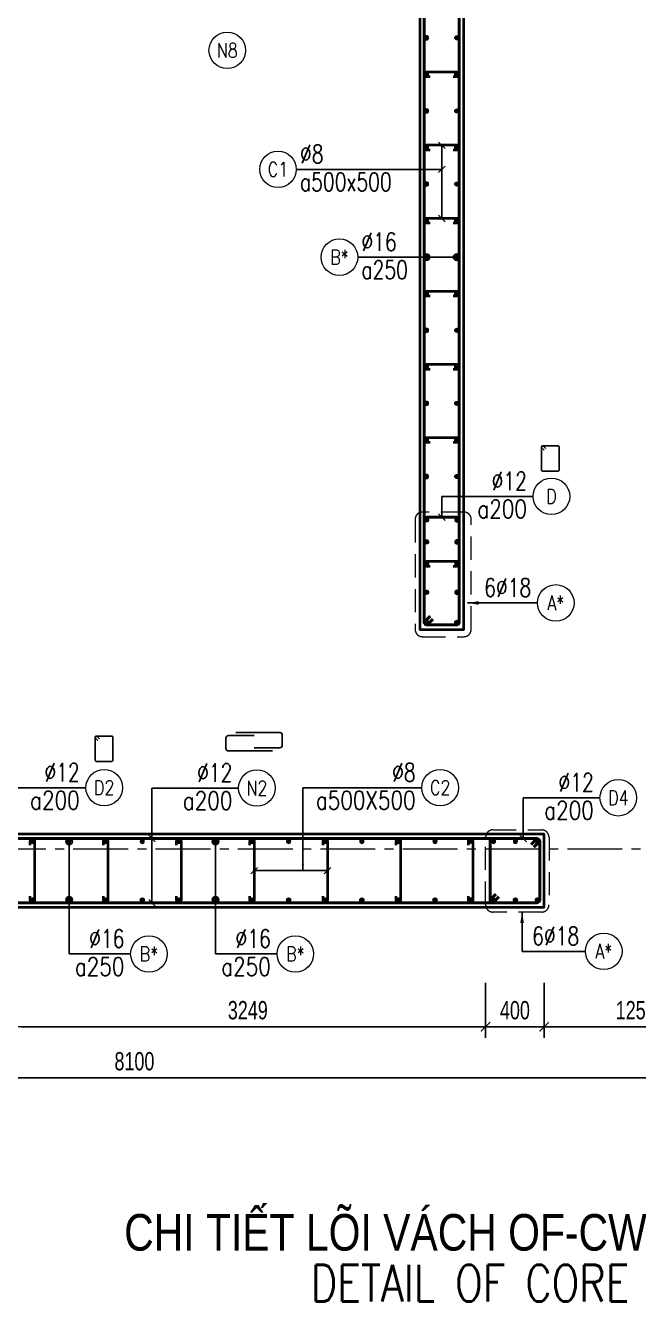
# Model space of a CAD drawing. Header units: millimetres. Extents: x 988833 to 1318015, y -9365 to 47591.
# Drawn here: x 1044373 to 1048560, y 30310 to 39035 of the extents above; entities that cross this region are included whole.
import ezdxf
from ezdxf.enums import TextEntityAlignment as Align

# ---------------------------------------------------------------- set-up
doc = ezdxf.new("R2010")
doc.units = ezdxf.units.MM
doc.header["$MEASUREMENT"] = 0
doc.linetypes.add('HIDDEN2', pattern=[4.7625, 3.175, -1.5875])
doc.linetypes.add('OF_Grid_1$0$CENTER2', pattern=[1.125, 0.75, -0.125, 0.125, -0.125])
doc.layers.get('0').update_dxf_attribs({"lineweight": 20})
doc.layers.get('Defpoints').update_dxf_attribs({"color": 151, "lineweight": 9})
for name, color, linetype, lineweight in [('KC-LEADER', 153, 'Continuous', 18), ('KC-THEP', 6, 'Continuous', 40), ('NDC_S_ANNO', 7, 'Continuous', 20), ('NDC_S_DIM', 1, 'Continuous', 15), ('NDC_S_ENG TITLE', 3, 'Continuous', 20), ('NDC_S_HIDDEN', 8, 'HIDDEN2', 13), ('NDC_S_LEADER', 1, 'Continuous', 15), ('NDC_S_REBAR', 4, 'Continuous', 35), ('NDC_S_STIRRUP', 4, 'Continuous', 40), ('NDC_S_TEXT SYMBOL', 7, 'Continuous', 20), ('NDC_S_VN TEXT', 7, 'Continuous', 20), ('NDC_S_VN TITLE', 6, 'Continuous', 35), ('NDC_S_WALL', 6, 'Continuous', 35), ('OF_Grid_1$0$NDC_S_AXIS', 5, 'OF_Grid_1$0$CENTER2', 13)]:
    doc.layers.add(name, color=color, linetype=linetype, lineweight=lineweight)
doc.layers.add('Leader', color=6, linetype='Continuous')
doc.layers.add('Ligature', color=1, linetype='Continuous')
doc.styles.add('NDC_ANNO', font='', dxfattribs={"width": 0.8})
doc.styles.add('NDC_DIM', font='', dxfattribs={"width": 0.75})
doc.styles.add('NDC_EN TXT', font='romans.shx', dxfattribs={"width": 0.8})
doc.styles.add('NDC_VIE TXT', font='arial.ttf', dxfattribs={"width": 0.8})
doc.styles.get('NDC_ANNO').set_extended_font_data('Dotum')
doc.styles.get('NDC_DIM').set_extended_font_data('Dotum')
doc.dimstyles.new('NDC_dim_30', dxfattribs={"dimscale": 30, "dimtxt": 2.5, "dimasz": 1.5, "dimexe": 1.5, "dimexo": 2.5, "dimgap": 1, "dimtad": 1, "dimdec": 0, "dimzin": 0, "dimdsep": 46, "dimtxsty": 'NDC_DIM', "dimblk": 'DIMMARK', "dimcen": 0.09, "dimdle": 1.2, "dimclrd": 1, "dimclre": 1, "dimclrt": 3, "dimadec": 0, "dimazin": 0, "dimtfac": 1, "dimtdec": 0, "dimtix": 1, "dimtofl": 0, "dimtmove": 0, "dimatfit": 3, "dimfxl": 6, "dimfxlon": 1, "dimtolj": 1, "dimtzin": 0, "dimarcsym": 0})
doc.dimstyles.new('NDC_dim_50', dxfattribs={"dimscale": 50, "dimtxt": 2.5, "dimasz": 1.5, "dimexe": 1.5, "dimexo": 2.5, "dimgap": 1, "dimtad": 1, "dimdec": 0, "dimzin": 0, "dimdsep": 46, "dimtxsty": 'NDC_DIM', "dimblk": 'DIMMARK', "dimcen": 0.09, "dimdle": 1.2, "dimclrd": 1, "dimclre": 1, "dimclrt": 3, "dimadec": 0, "dimazin": 0, "dimtfac": 1, "dimtdec": 0, "dimtix": 1, "dimtofl": 0, "dimtmove": 0, "dimatfit": 3, "dimfxl": 6, "dimfxlon": 1, "dimtolj": 1, "dimtzin": 0, "dimarcsym": 0})

# ---------------------------------------------------------------- blocks, each defined once
blk = doc.blocks.new('Drawing name_symbol')
at = {"layer": 'NDC_S_ENG TITLE', "style": 'NDC_EN TXT', "width": 0.8}
blk.add_attdef('SECTDET1', text='', height=5, dxfattribs=at).set_placement((0, 1.01), align=Align.CENTER)
at = {"layer": 'NDC_S_TEXT SYMBOL', "lineweight": 25, "style": 'NDC_ANNO', "width": 0.8}
blk.add_attdef('SSCALE', text='', height=2.5, dxfattribs=at).set_placement((0, -4), align=Align.CENTER)
at = {"layer": 'NDC_S_VN TITLE', "style": 'NDC_VIE TXT', "width": 0.8}
blk.add_attdef('SECTDET2', text='', height=5, dxfattribs=at).set_placement((0, 7.97), align=Align.CENTER)
blk = doc.blocks.new('THEP')
at = {"layer": 'KC-LEADER', "color": 6}
blk.add_circle((0, 0), 14, dxfattribs=at)
at = {"layer": 'KC-THEP'}
for p, q in [((-14, 0), (14, 0)), ((9.9, 9.9), (-9.9, -9.9)), ((-9.9, 9.9), (9.9, -9.9)), ((0, 14), (0, -14))]:
    blk.add_line(p, q, dxfattribs=at)
blk = doc.blocks.new('DIMMARK')
at = {"layer": 'NDC_S_DIM', "color": 1}
blk.add_line((-1.5, 0), (1, 0), dxfattribs=at)
at = {"layer": 'NDC_S_DIM', "color": 2, "const_width": 0.1}
blk.add_lwpolyline([(-0.42, -0.42), (0.42, 0.42)], dxfattribs=at)
blk = doc.blocks.new('*U9')
blk.add_circle((2.5, 0), 2.5)
at = {"layer": 'NDC_S_VN TEXT', "color": 3, "style": 'NDC_EN TXT', "width": 0.75}
blk.add_attdef('DK2', text='', height=2.5, dxfattribs=at).set_placement((-0.85, 0.85), align=Align.RIGHT)
at = {"layer": 'NDC_S_VN TEXT', "color": 7, "style": 'NDC_EN TXT', "width": 0.8}
blk.add_attdef('SH3', text='', height=2, dxfattribs=at).set_placement((2.5, 0), align=Align.MIDDLE)
blk = doc.blocks.new('*U10')
blk.add_circle((2.5, 0), 2.5)
at = {"layer": 'NDC_S_VN TEXT', "color": 3, "style": 'NDC_EN TXT'}
for tag, width, p in [('DK2', 0.75, (-0.85, 0.85)), ('KC2', 0.8, (-0.85, -2.97))]:
    blk.add_attdef(tag, text='', height=2.5, dxfattribs=dict(at, width=width)).set_placement(p, align=Align.RIGHT)
at = {"layer": 'NDC_S_VN TEXT', "color": 7, "style": 'NDC_EN TXT', "width": 0.8}
blk.add_attdef('SH3', text='', height=2, dxfattribs=at).set_placement((2.5, 0), align=Align.MIDDLE)
blk = doc.blocks.new('A$C72321851')
at = {"layer": 'Ligature'}
for points in [[(-60.9, -129.3), (-60.9, 170.9, -0.414214), (-43.3, 188.5), (25.8, 188.5, -0.414214), (43.4, 170.9), (43.4, -4.3)], [(-39.7, -4.3), (-39.7, -179.5, 0.414214), (-22.1, -197.1), (47, -197.1, 0.414214), (64.6, -179.5), (64.6, 120.7)]]:
    blk.add_lwpolyline(points, format="xyb", dxfattribs=at)
blk = doc.blocks.new('*U11')
blk.add_circle((-2.5, 0), 2.5)
at = {"layer": 'NDC_S_VN TEXT', "color": 3, "style": 'NDC_EN TXT', "width": 0.75}
for tag, p in [('DK1', (0.5, 0.85)), ('KC1', (0.5, -2.97))]:
    blk.add_attdef(tag, p, '', height=2.5, dxfattribs=at)
at = {"layer": 'NDC_S_VN TEXT', "color": 7, "style": 'NDC_EN TXT', "width": 0.8}
blk.add_attdef('SH2', text='', height=2, dxfattribs=at).set_placement((-2.5, 0), align=Align.MIDDLE)
blk = doc.blocks.new('*U12')
blk.add_circle((-2.5, 0), 2.5)
at = {"layer": 'NDC_S_VN TEXT', "color": 3, "style": 'NDC_EN TXT', "width": 0.75}
for tag, p in [('DK1', (0.5, 0.85)), ('KC1', (0.5, -2.97))]:
    blk.add_attdef(tag, p, '', height=2.5, dxfattribs=at)
at = {"layer": 'NDC_S_VN TEXT', "color": 7, "style": 'NDC_EN TXT', "width": 0.8}
blk.add_attdef('SH2', text='', height=2, dxfattribs=at).set_placement((-2.5, 0), align=Align.MIDDLE)
blk = doc.blocks.new('*D376')
at = {"layer": 'Defpoints', "color": 0, "transparency": 16777216}
for p in [(1049166.5, 33005.6), (1041066.5, 32391), (1049166.5, 31839)]:
    blk.add_point(p, dxfattribs=at)
at = {"layer": 'NDC_S_DIM', "color": 1, "lineweight": -2, "transparency": 16777216}
for p, q in [((1041066.5, 32139), (1041066.5, 31764)), ((1049166.5, 32139), (1049166.5, 31764)), ((1041141.5, 31839), (1049091.5, 31839))]:
    blk.add_line(p, q, dxfattribs=at)
at = {"layer": 'NDC_S_DIM', "color": 1, "lineweight": -2, "transparency": 16777216, "xscale": 75, "yscale": 75, "zscale": 75, "rotation": 180}
blk.add_blockref('DIMMARK', (1041066.5, 31839), dxfattribs=at)
at = {"layer": 'NDC_S_DIM', "color": 1, "lineweight": -2, "transparency": 16777216, "xscale": 75, "yscale": 75, "zscale": 75}
blk.add_blockref('DIMMARK', (1049166.5, 31839), dxfattribs=at)
at = {"layer": 'NDC_S_DIM', "color": 3, "transparency": 16777216, "insert": (1045116.5, 31951.6), "char_height": 125, "attachment_point": 5, "style": 'NDC_DIM'}
blk.add_mtext('\\A1;8100', dxfattribs=at)
blk = doc.blocks.new('*D377')
at = {"layer": 'Defpoints', "color": 0, "ltscale": 200, "transparency": 16777216}
for p in [(1044266.5, 34216.9), (1047515.7, 33099.6), (1047515.7, 32188.2)]:
    blk.add_point(p, dxfattribs=at)
at = {"layer": 'NDC_S_DIM', "color": 1, "lineweight": -2, "ltscale": 200, "transparency": 16777216}
for p, q in [((1044266.5, 32488.2), (1044266.5, 32113.2)), ((1047515.7, 32488.2), (1047515.7, 32113.2)), ((1044341.5, 32188.2), (1047440.7, 32188.2))]:
    blk.add_line(p, q, dxfattribs=at)
at = {"layer": 'NDC_S_DIM', "color": 1, "lineweight": -2, "ltscale": 200, "transparency": 16777216, "xscale": 75, "yscale": 75, "zscale": 75, "rotation": 180}
blk.add_blockref('DIMMARK', (1044266.5, 32188.2), dxfattribs=at)
at = {"layer": 'NDC_S_DIM', "color": 1, "lineweight": -2, "ltscale": 200, "transparency": 16777216, "xscale": 75, "yscale": 75, "zscale": 75}
blk.add_blockref('DIMMARK', (1047515.7, 32188.2), dxfattribs=at)
at = {"layer": 'NDC_S_DIM', "color": 3, "ltscale": 200, "transparency": 16777216, "insert": (1045891.1, 32300.7), "char_height": 125, "attachment_point": 5, "style": 'NDC_DIM'}
blk.add_mtext('\\A1;3249', dxfattribs=at)
blk = doc.blocks.new('*D378')
at = {"layer": 'Defpoints', "color": 0, "ltscale": 200, "transparency": 16777216}
for p in [(1047515.7, 33099.6), (1047915.7, 33005.6), (1047915.7, 32188.2)]:
    blk.add_point(p, dxfattribs=at)
at = {"layer": 'NDC_S_DIM', "color": 1, "lineweight": -2, "ltscale": 200, "transparency": 16777216}
for p, q in [((1047515.7, 32488.2), (1047515.7, 32113.2)), ((1047915.7, 32488.2), (1047915.7, 32113.2)), ((1047590.7, 32188.2), (1047840.7, 32188.2))]:
    blk.add_line(p, q, dxfattribs=at)
at = {"layer": 'NDC_S_DIM', "color": 1, "lineweight": -2, "ltscale": 200, "transparency": 16777216, "xscale": 75, "yscale": 75, "zscale": 75, "rotation": 180}
blk.add_blockref('DIMMARK', (1047515.7, 32188.2), dxfattribs=at)
at = {"layer": 'NDC_S_DIM', "color": 1, "lineweight": -2, "ltscale": 200, "transparency": 16777216, "xscale": 75, "yscale": 75, "zscale": 75}
blk.add_blockref('DIMMARK', (1047915.7, 32188.2), dxfattribs=at)
at = {"layer": 'NDC_S_DIM', "color": 3, "ltscale": 200, "transparency": 16777216, "insert": (1047715.7, 32300.7), "char_height": 125, "attachment_point": 5, "style": 'NDC_DIM'}
blk.add_mtext('\\A1;400', dxfattribs=at)
blk = doc.blocks.new('*D379')
at = {"layer": 'Defpoints', "color": 0, "ltscale": 200, "transparency": 16777216}
for p in [(1047915.7, 33005.6), (1049165.5, 33005.6), (1049165.5, 32188.2)]:
    blk.add_point(p, dxfattribs=at)
at = {"layer": 'NDC_S_DIM', "color": 1, "lineweight": -2, "ltscale": 200, "transparency": 16777216}
for p, q in [((1047915.7, 32488.2), (1047915.7, 32113.2)), ((1049165.5, 32488.2), (1049165.5, 32113.2)), ((1047990.7, 32188.2), (1049090.5, 32188.2))]:
    blk.add_line(p, q, dxfattribs=at)
at = {"layer": 'NDC_S_DIM', "color": 1, "lineweight": -2, "ltscale": 200, "transparency": 16777216, "xscale": 75, "yscale": 75, "zscale": 75, "rotation": 180}
blk.add_blockref('DIMMARK', (1047915.7, 32188.2), dxfattribs=at)
at = {"layer": 'NDC_S_DIM', "color": 1, "lineweight": -2, "ltscale": 200, "transparency": 16777216, "xscale": 75, "yscale": 75, "zscale": 75}
blk.add_blockref('DIMMARK', (1049165.5, 32188.2), dxfattribs=at)
at = {"layer": 'NDC_S_DIM', "color": 3, "ltscale": 200, "transparency": 16777216, "insert": (1048540.6, 32300.7), "char_height": 125, "attachment_point": 5, "style": 'NDC_DIM'}
blk.add_mtext('\\A1;1250', dxfattribs=at)

msp = doc.modelspace()

# ---------------------------------------------------------------- linework, layer by layer
msp.add_circle((1045750.7, 38865.1), 125)
at = {"layer": 'Ligature'}
for points in [[(1047915.1, 36130.5), (1047899.1, 36146.5, -0.668179), (1047904.9, 36160.4), (1048009.6, 36160.4, -0.414214), (1048017.7, 36152.2), (1048017.7, 35995.1, -0.414214), (1048009.6, 35987), (1047904.9, 35987, -0.414214), (1047896.8, 35995.1), (1047896.8, 36152.2, -0.668179), (1047910.7, 36158), (1047926.7, 36142)], [(1044867.2, 34146.5), (1044851.3, 34162.4, -0.668179), (1044857, 34176.4), (1044961.7, 34176.4, -0.414214), (1044969.8, 34168.2), (1044969.8, 34011.1, -0.414214), (1044961.7, 34002.9), (1044857, 34002.9, -0.414214), (1044848.9, 34011.1), (1044848.9, 34168.2, -0.668179), (1044862.8, 34174), (1044878.8, 34158)]]:
    msp.add_lwpolyline(points, format="xyb", dxfattribs=at)
at = {"layer": 'NDC_S_HIDDEN', "ltscale": 50}
for points in [[(1047083.8, 34855.6), (1047367.4, 34855.6, 0.414214), (1047417.4, 34905.6), (1047417.4, 35657.4, 0.414214), (1047367.4, 35707.4), (1047083.8, 35707.4, 0.414214), (1047033.8, 35657.4), (1047033.8, 34905.6, 0.414214)], [(1047565.7, 33534.2), (1047898.6, 33534.2, -0.414214), (1047948.6, 33484.2), (1047948.6, 33022.4, -0.414214), (1047898.6, 32972.4), (1047565.7, 32972.4, -0.414214), (1047515.7, 33022.4), (1047515.7, 33484.2, -0.414214)]]:
    msp.add_lwpolyline(points, format="xyb", close=True, dxfattribs=at)
at = {"layer": 'NDC_S_REBAR'}
for points in [[(1047294.2, 38685.7), (1047319.2, 38685.7, 1), (1047319.2, 38715.7), (1047112.2, 38715.7, 1), (1047112.2, 38685.7), (1047137.2, 38685.7)], [(1047294.2, 38185.7), (1047319.2, 38185.7, 1), (1047319.2, 38215.7), (1047112.2, 38215.7, 1), (1047112.2, 38185.7), (1047137.2, 38185.7)], [(1047294.2, 37685.7), (1047319.2, 37685.7, 1), (1047319.2, 37715.7), (1047112.2, 37715.7, 1), (1047112.2, 37685.7), (1047137.2, 37685.7)], [(1047294.2, 37185.7), (1047319.2, 37185.7, 1), (1047319.2, 37215.7), (1047112.2, 37215.7, 1), (1047112.2, 37185.7), (1047137.2, 37185.7)], [(1047294.2, 36685.7), (1047319.2, 36685.7, 1), (1047319.2, 36715.7), (1047112.2, 36715.7, 1), (1047112.2, 36685.7), (1047137.2, 36685.7)], [(1047294.2, 36185.7), (1047319.2, 36185.7, 1), (1047319.2, 36215.7), (1047112.2, 36215.7, 1), (1047112.2, 36185.7), (1047137.2, 36185.7)], [(1047294.2, 35338.8), (1047319.2, 35338.8, 1), (1047319.2, 35368.8), (1047112.2, 35368.8, 1), (1047112.2, 35338.8), (1047137.2, 35338.8)], [(1044405, 33430.6), (1044405, 33455.6, -1), (1044435, 33455.6), (1044435, 33055.6, -1), (1044405, 33055.6), (1044405, 33080.6)], [(1044905, 33430.6), (1044905, 33455.6, -1), (1044935, 33455.6), (1044935, 33055.6, -1), (1044905, 33055.6), (1044905, 33080.6)], [(1045405, 33430.6), (1045405, 33455.6, -1), (1045435, 33455.6), (1045435, 33055.6, -1), (1045405, 33055.6), (1045405, 33080.6)], [(1045905, 33430.6), (1045905, 33455.6, -1), (1045935, 33455.6), (1045935, 33055.6, -1), (1045905, 33055.6), (1045905, 33080.6)], [(1046405, 33430.6), (1046405, 33455.6, -1), (1046435, 33455.6), (1046435, 33055.6, -1), (1046405, 33055.6), (1046405, 33080.6)], [(1046905, 33430.6), (1046905, 33455.6, -1), (1046935, 33455.6), (1046935, 33055.6, -1), (1046905, 33055.6), (1046905, 33080.6)], [(1047398, 33430.6), (1047398, 33455.6, -1), (1047428, 33455.6), (1047428, 33055.6, -1), (1047398, 33055.6), (1047398, 33080.6)]]:
    msp.add_lwpolyline(points, format="xyb", dxfattribs=at)
at = {"layer": 'NDC_S_STIRRUP'}
for points in [[(1047135.7, 34995.6), (1047095.7, 34955.6, 0.414214), (1047115.7, 34935.6), (1047315.7, 34935.6, 0.414214), (1047335.7, 34955.6), (1047335.7, 45355.6, 0.414214), (1047315.7, 45375.6), (1047115.7, 45375.6, 0.414214), (1047095.7, 45355.6), (1047095.7, 34955.6, 0.414214), (1047115.7, 34935.6), (1047155.7, 34975.6)], [(1047135.7, 34995.6), (1047095.7, 34955.6, 0.414214), (1047115.7, 34935.6), (1047315.7, 34935.6, 0.414214), (1047335.7, 34955.6), (1047335.7, 35653.1, 0.414214), (1047315.7, 35673.1), (1047115.7, 35673.1, 0.414214), (1047095.7, 35653.1), (1047095.7, 34955.6, 0.414214), (1047115.7, 34935.6), (1047155.7, 34975.6)], [(1047825.7, 33435.6), (1047865.7, 33475.6, -0.414214), (1047885.7, 33455.6), (1047885.7, 33055.6, -0.414214), (1047865.7, 33035.6), (1043816.5, 33035.6, -0.414214), (1043796.5, 33055.6), (1043796.5, 33455.6, -0.414214), (1043816.5, 33475.6), (1047865.7, 33475.6, -0.414214), (1047885.7, 33455.6), (1047845.7, 33415.6)], [(1047585.7, 33095.6), (1047545.7, 33055.6, 0.414214), (1047565.7, 33035.6), (1047865.7, 33035.6, 0.414214), (1047885.7, 33055.6), (1047885.7, 33455.6, 0.414214), (1047865.7, 33475.6), (1047565.7, 33475.6, 0.414214), (1047545.7, 33455.6), (1047545.7, 33055.6, 0.414214), (1047565.7, 33035.6), (1047605.7, 33075.6)]]:
    msp.add_lwpolyline(points, format="xyb", dxfattribs=at)
at = {"layer": 'NDC_S_WALL'}
for points in [[(1041066.5, 45405.6), (1041066.5, 33005.6), (1047916.5, 33005.6), (1047916.5, 33505.6), (1044266.5, 33505.6), (1044266.5, 40555.6)], [(1047066.5, 40555.6), (1047066.5, 34905.6), (1047366.5, 34905.6), (1047366.5, 44905.6)]]:
    msp.add_lwpolyline(points, dxfattribs=at)
at = {"layer": 'OF_Grid_1$0$NDC_S_AXIS', "ltscale": 500}
msp.add_line((1039074, 33405.6), (1057694.6, 33405.6), dxfattribs=at)

# ---------------------------------------------------------------- block references
at = {"layer": 'KC-THEP', "xscale": -1}
for p, rotation in [((1047112.2, 38950.7), 350.3314355636191), ((1047112.2, 38700.7), 350.3314355636191), ((1047112.2, 38450.7), 350.3314355636191), ((1047112.2, 38200.7), 350.3314355636191), ((1047112.2, 37950.7), 350.3314355636191), ((1047112.2, 37700.7), 350.3314355636191), ((1047112.2, 37450.7), 350.3314355636191), ((1047112.2, 37200.7), 350.3314355636191), ((1047112.2, 36950.7), 350.3314355636191), ((1047112.2, 36700.7), 350.3314355636191), ((1047112.2, 36450.7), 350.3314355636191), ((1047112.2, 36200.7), 350.3314355636191), ((1047112.2, 35950.7), 350.3314355636191), ((1047319.2, 35653.8), 170.331435563619), ((1047319.2, 35503.8), 170.331435563619), ((1047319.2, 35353.8), 170.331435563619), ((1047319.2, 35159.1), 170.331435563619), ((1047112.2, 34953.8), 350.3314355636191), ((1044420, 33455.6), 170.331435563619), ((1044670, 33455.6), 170.331435563619), ((1044920, 33455.6), 170.331435563619), ((1045170, 33455.6), 170.331435563619), ((1045420, 33455.6), 170.331435563619), ((1045670, 33455.6), 170.331435563619), ((1045920, 33455.6), 170.331435563619), ((1046170, 33455.6), 170.331435563619), ((1046420, 33455.6), 170.331435563619), ((1046670, 33455.6), 170.331435563619), ((1046920, 33455.6), 170.331435563619), ((1047170, 33455.6), 170.331435563619), ((1047569.2, 33455.6), 170.331435563619), ((1047719.2, 33455.6), 170.331435563619), ((1047869.2, 33455.6), 170.331435563619), ((1047413, 33055.6), 350.3314355636191)]:
    msp.add_blockref('THEP', p, dxfattribs=dict(at, rotation=rotation))
at = {"layer": 'KC-THEP'}
for p, rotation in [((1047319.2, 38950.7), 9.668564436380926), ((1047319.2, 38700.7), 9.668564436380926), ((1047319.2, 38450.7), 9.668564436380926), ((1047319.2, 38200.7), 9.668564436380926), ((1047319.2, 37950.7), 9.668564436380926), ((1047319.2, 37700.7), 9.668564436380926), ((1047319.2, 37450.7), 9.668564436380926), ((1047319.2, 37200.7), 9.668564436380926), ((1047319.2, 36950.7), 9.668564436380926), ((1047319.2, 36700.7), 9.668564436380926), ((1047319.2, 36450.7), 9.668564436380926), ((1047319.2, 36200.7), 9.668564436380926), ((1047319.2, 35950.7), 9.668564436380926), ((1047112.2, 35653.8), 189.6685644363809), ((1047112.2, 35503.8), 189.6685644363809), ((1047112.2, 35353.8), 189.6685644363809), ((1047112.2, 35159.1), 189.6685644363809), ((1047319.2, 34953.8), 9.668564436380946), ((1047413, 33455.6), 189.6685644363809), ((1044420, 33055.6), 9.668564436380946), ((1044670, 33055.6), 9.668564436380946), ((1044920, 33055.6), 9.668564436380946), ((1045170, 33055.6), 9.668564436380946), ((1045420, 33055.6), 9.668564436380946), ((1045670, 33055.6), 9.668564436380946), ((1045920, 33055.6), 9.668564436380946), ((1046170, 33055.6), 9.668564436380946), ((1046420, 33055.6), 9.668564436380946), ((1046670, 33055.6), 9.668564436380946), ((1046920, 33055.6), 9.668564436380946), ((1047170, 33055.6), 9.668564436380946), ((1047569.2, 33055.6), 9.668564436380946), ((1047719.2, 33055.6), 9.668564436380946), ((1047869.2, 33055.6), 9.668564436380946)]:
    msp.add_blockref('THEP', p, dxfattribs=dict(at, rotation=rotation))
at = {"layer": 'Leader', "rotation": 89.99999999999997}
msp.add_blockref('A$C72321851', (1045929.5, 34135.4), dxfattribs=at)
at = {"layer": 'NDC_S_ANNO'}
ref = msp.add_blockref('Drawing name_symbol', (1049214.2, 30259), dxfattribs=dict(at, xscale=50, yscale=50, zscale=50))
ref.add_attrib('SECTDET1', 'DETAIL OF CORE WALL OF-CW6+CW1+CW2', dxfattribs={"layer": 'NDC_S_ENG TITLE', "height": 250, "style": 'NDC_EN TXT', "width": 0.8}).set_placement((1049214.2, 30309.6), align=Align.CENTER)
ref.add_attrib('SECTDET2', 'CHI TIẾT LÕI VÁCH OF-CW6+CW1+CW2 TẦNG 6F-14F; 16F-19F', dxfattribs={"layer": 'NDC_S_VN TITLE', "height": 250, "style": 'NDC_VIE TXT', "width": 0.8}).set_placement((1049214.2, 30657.5), align=Align.CENTER)
at = {"layer": 'NDC_S_VN TEXT', "xscale": 50, "yscale": 50, "zscale": 50}
for name, p, values in [('*U12', (1046222.4, 38051.3), {'SH2': 'C1', 'DK1': '%%c8', 'KC1': 'a500x500'}), ('*U11', (1046642.1, 37450.7), {'SH2': 'B*', 'DK1': '%%C16', 'KC1': 'a250'}), ('*U10', (1047840.2, 35815), {'SH3': 'D', 'DK2': '%%C12', 'KC2': 'a200'}), ('*U9', (1047869.9, 35086.5), {'SH3': 'A*', 'DK2': '6%%C18'}), ('*U10', (1044785, 33823.1), {'SH3': 'D2', 'DK2': '%%C12', 'KC2': 'a200'}), ('*U10', (1045828.1, 33820.5), {'SH3': 'N2', 'DK2': '%%C12', 'KC2': 'a200'}), ('*U10', (1047080, 33823), {'SH3': 'C2', 'DK2': '%%c8', 'KC2': 'a500X500'}), ('*U10', (1048296.9, 33754.3), {'SH3': 'D4', 'DK2': '%%C12', 'KC2': 'a200'}), ('*U10', (1045090.6, 32685.9), {'SH3': 'B*', 'DK2': '%%C16', 'KC2': 'a250'}), ('*U10', (1046090.6, 32685.9), {'SH3': 'B*', 'DK2': '%%C16', 'KC2': 'a250'}), ('*U9', (1048197.8, 32704.1), {'SH3': 'A*', 'DK2': '6%%C18'})]:
    msp.add_blockref(name, p, dxfattribs=at).add_auto_attribs(values)

# ---------------------------------------------------------------- texts
at = {"layer": 'NDC_S_VN TEXT', "color": 7, "style": 'NDC_EN TXT', "width": 0.8}
msp.add_attdef('N8', text='3', height=100, dxfattribs=at).set_placement((1045750.7, 38865.1), align=Align.MIDDLE)

# ---------------------------------------------------------------- dimensions: what is measured, and where the dimension line sits
at = {"layer": 'NDC_S_DIM', "ltscale": 200}
for base, p1, p2, picture, middle in [((1047515.7, 32188.2), (1044266.5, 34216.9), (1047515.7, 33099.6), '*D377', (1045891.1, 32300.7)), ((1047915.7, 32188.2), (1047515.7, 33099.6), (1047915.7, 33005.6), '*D378', (1047715.7, 32300.7)), ((1049165.5, 32188.2), (1047915.7, 33005.6), (1049165.5, 33005.6), '*D379', (1048540.6, 32300.7))]:
    dim = msp.add_linear_dim(base=base, p1=p1, p2=p2, dimstyle='NDC_dim_50', override={"dimtmove": 1}, dxfattribs=at)
    dim.commit()
    dim.dimension.update_dxf_attribs({"geometry": picture, "text_midpoint": middle})
at = {"layer": 'NDC_S_DIM'}
dim = msp.add_linear_dim(base=(1049166.5, 31839), p1=(1041066.5, 32391), p2=(1049166.5, 33005.6), dimstyle='NDC_dim_50', override={"dimtmove": 1}, dxfattribs=at)
dim.commit()
dim.dimension.update_dxf_attribs({"geometry": '*D376', "text_midpoint": (1045116.5, 31951.6)})

# ---------------------------------------------------------------- leaders
at = {"layer": 'NDC_S_LEADER'}
for points, dimstyle, override in [([(1047215.7, 38215.7), (1047215.7, 37715.7)], 'NDC_dim_30', {"dimtad": 0, "dimldrblk": 'Oblique'}), ([(1047215.7, 37715.7), (1047215.7, 38215.7)], 'NDC_dim_30', {"dimtad": 0, "dimldrblk": 'Oblique'}), ([(1047215.7, 38051.3), (1046222.4, 38051.3)], 'NDC_dim_30', {"dimtad": 0, "dimldrblk": 'Oblique'}), ([(1047318, 37450.7), (1046642.1, 37450.7)], 'NDC_dim_30', {"dimtad": 0, "dimldrblk": 'Origin'}), ([(1047111, 37450.7), (1046642.1, 37450.7)], 'NDC_dim_30', {"dimtad": 0, "dimldrblk": 'Origin'}), ([(1047215.7, 35673.1), (1047215.7, 35815), (1047840.2, 35815)], 'NDC_dim_30', {"dimtad": 0, "dimldrblk": 'Oblique'}), ([(1047392.7, 35086.3), (1047869.9, 35086.3)], 'NDC_dim_50', {"dimgap": 1, "dimtad": 0}), ([(1044236.5, 33823.1), (1044782.9, 33823.1)], 'NDC_dim_30', {"dimtad": 0, "dimldrblk": 'Oblique'}), ([(1045236.4, 33035.6), (1045236.4, 33820.3), (1045828.1, 33820.3)], 'NDC_dim_30', {"dimtad": 0, "dimldrblk": 'Oblique'}), ([(1045236.4, 33475.6), (1045236.4, 33820.3), (1045828.1, 33820.3)], 'NDC_dim_30', {"dimtad": 0, "dimldrblk": 'Oblique'}), ([(1046267.2, 33255.6), (1046267.2, 33823), (1047080, 33823)], 'NDC_dim_30', {"dimgap": 1, "dimtad": 0}), ([(1047772.4, 33475.6), (1047772.4, 33754.3), (1048296.9, 33754.3)], 'NDC_dim_30', {"dimtad": 0, "dimldrblk": 'Oblique'}), ([(1044670, 33455.6), (1044670, 32685.7), (1045090.6, 32685.7)], 'NDC_dim_30', {"dimgap": 1, "dimtad": 0, "dimldrblk": 'Origin'}), ([(1045670, 33455.6), (1045670, 32685.7), (1046090.6, 32685.7)], 'NDC_dim_30', {"dimgap": 1, "dimtad": 0, "dimldrblk": 'Origin'}), ([(1045935, 33255.6), (1046435, 33255.6)], 'NDC_dim_30', {"dimtad": 0, "dimldrblk": 'Oblique'}), ([(1046435, 33255.6), (1045935, 33255.6)], 'NDC_dim_30', {"dimtad": 0, "dimldrblk": 'Oblique'}), ([(1044670, 33055.6), (1044670, 32685.7), (1045090.6, 32685.7)], 'NDC_dim_30', {"dimgap": 1, "dimtad": 0, "dimldrblk": 'Origin'}), ([(1045670, 33055.6), (1045670, 32685.7), (1046090.6, 32685.7)], 'NDC_dim_30', {"dimgap": 1, "dimtad": 0, "dimldrblk": 'Origin'}), ([(1047764.7, 32972.4), (1047764.7, 32703.9), (1048197.8, 32703.9)], 'NDC_dim_50', {"dimgap": 1, "dimtad": 0})]:
    msp.add_leader(points, dimstyle=dimstyle, override=override, dxfattribs=at)

doc.saveas('drawing.dxf')
